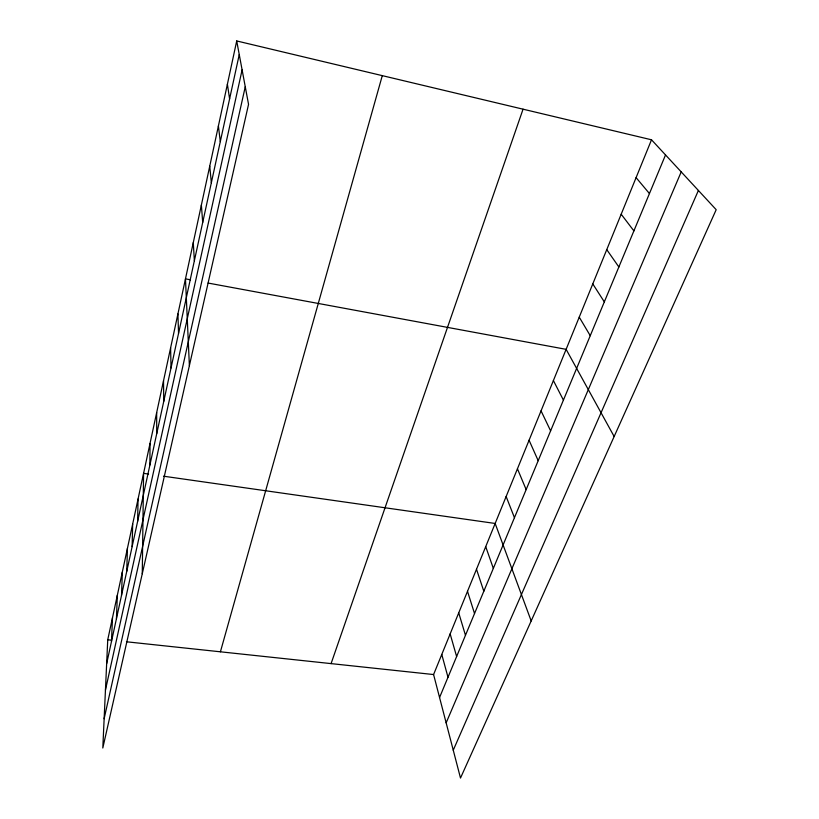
<?xml version="1.0" encoding="UTF-8"?>
<svg xmlns="http://www.w3.org/2000/svg" width="819" height="819" viewBox="0 0 819 819"><rect width="100%" height="100%" fill="white"/><g stroke="black" fill="none" stroke-linecap="round" stroke-linejoin="round"><path stroke-width="1.23" d="M149.897 465.008L150.031 443.448M142.271 573.74L143.581 473.351L148.567 474.068M137.633 521.345L138.053 499.027M132.125 546.652L132.668 524.017M126.761 571.293L127.426 548.372M121.54 595.29L122.318 572.092M116.441 618.673L117.332 595.229M111.486 641.451L112.479 617.782M236.711 40.95L107.739 639.782L102.805 748.013L248.546 104.361L236.711 40.95L651.514 139.793L716.195 209.695L460.503 778.05L433.589 674.549L651.514 139.793M106.654 663.666L239.25 54.556M105.446 690.089L242.107 69.861M104.136 718.734L245.26 86.753M220.413 651.801L382.289 75.635M331.081 663.615L523.054 109.183M439.557 697.512L665.53 154.934M446.15 722.839L681.213 171.877M453.255 750.194L698.402 190.458M107.739 639.782L111.476 640.182M126.443 641.779L433.589 674.549M163.503 476.197L495.157 523.464L531.183 620.935M190.499 279.801L185.473 278.869L189.384 365.653M208.087 283.057L566.124 349.344L614.148 436.517M636.097 177.631L649.447 193.56M621.181 214.22L633.896 230.886M606.756 249.641L618.867 266.984M592.782 283.927L604.33 301.894M579.238 317.148L590.253 335.688M553.398 380.559L563.421 400.122M541.052 410.851L550.614 430.855M529.074 440.243L538.196 460.677M517.444 468.796L526.156 489.598M506.142 496.519L514.455 517.68M485.718 546.642L493.335 568.396M476.504 569.256L483.814 591.246M467.506 591.328L474.529 613.544M458.722 612.868L465.468 635.298M450.153 633.906L456.623 656.531M441.779 654.463L447.993 677.262M227.395 84.224L229.596 98.894M218.407 125.952L220.301 141.595M209.736 166.206L211.343 182.75M201.372 205.057L202.702 222.43M193.284 242.598L194.369 260.729M177.918 313.953L178.542 333.425M170.608 347.901L171.028 367.966M163.524 380.763L163.749 401.371M156.664 412.592L156.716 433.701"/></g></svg>
